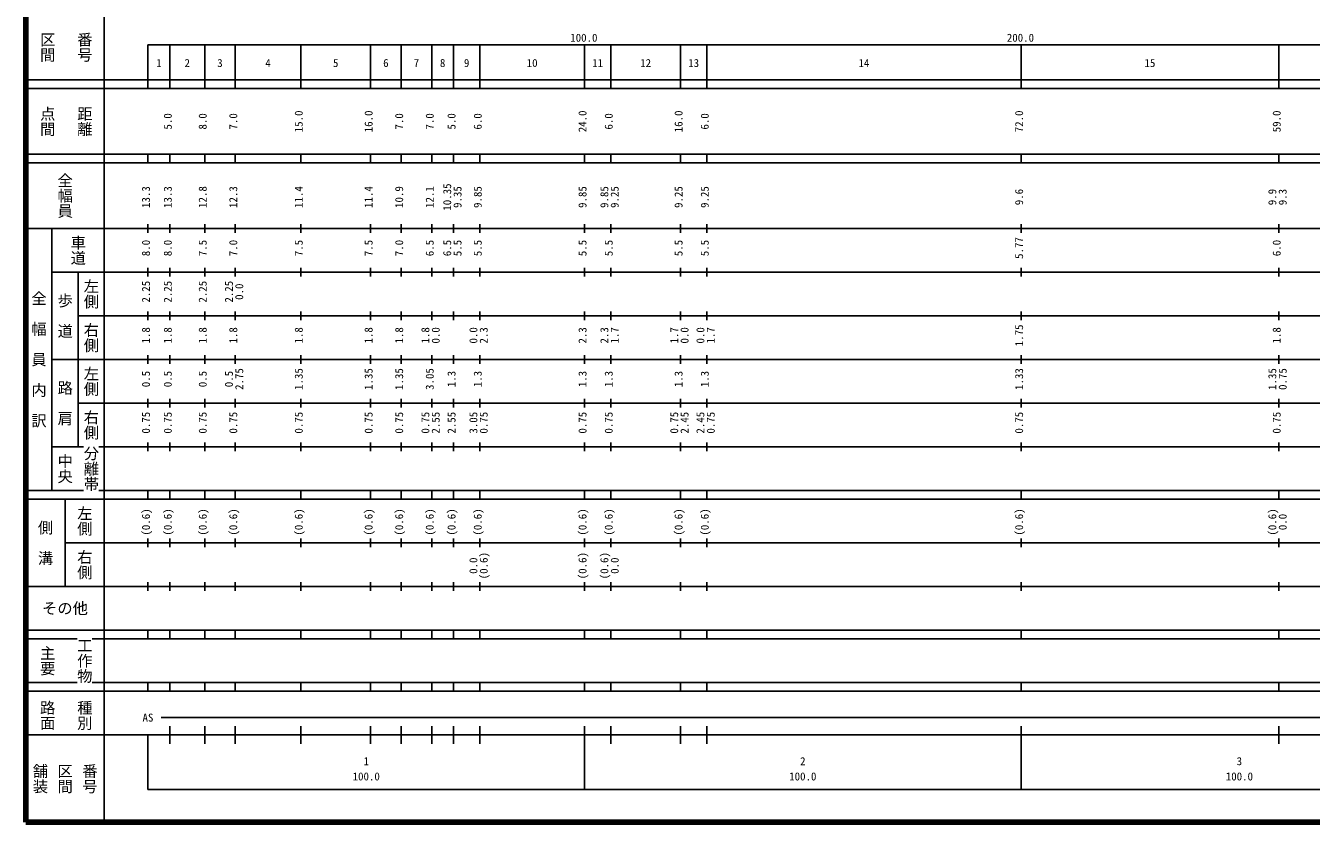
# Model space of a CAD drawing. Units: millimetres on the paper, enlarged 1000 times. Extents: x 17059 to 657059, y -104400 to 255600.
# Drawn here: x 17059 to 311527, y -104400 to 78009 of the extents above; entities that cross this region are included whole.
import ezdxf
from ezdxf.enums import TextEntityAlignment as Align

# ---------------------------------------------------------------- set-up
doc = ezdxf.new("R2010")
doc.units = ezdxf.units.MM
doc.header["$LTSCALE"] = 1000
doc.layers.add('M-TTL', color=2, linetype='Continuous', lineweight=140)
doc.layers.add('M-TTL-BAND', color=7, linetype='Continuous', lineweight=25)
doc.styles.add('@ＭＳ ゴシック', font='')
doc.styles.add('ＭＳ ゴシック', font='')
doc.styles.get('@ＭＳ ゴシック').set_extended_font_data('@MS Gothic')
doc.styles.get('ＭＳ ゴシック').set_extended_font_data('MS Gothic')

msp = doc.modelspace()

# ---------------------------------------------------------------- linework, layer by layer
at = {"layer": 'M-TTL'}
for p, q in [((17059, 255600), (17059, -104400)), ((17059, -104400), (657059, -104400))]:
    msp.add_line(p, q, dxfattribs=at)
at = {"layer": 'M-TTL-BAND'}
for p, q in [((35059, 245600), (35059, -104400)), ((45059, 73600), (556059, 73600)), ((45059, 73600), (45059, 63600)), ((50059, 63600), (50059, 73600)), ((58059, 63600), (58059, 73600)), ((65059, 63600), (65059, 73600)), ((80059, 63600), (80059, 73600)), ((96059, 63600), (96059, 73600)), ((103059, 63600), (103059, 73600)), ((110059, 63600), (110059, 73600)), ((115059, 63600), (115059, 73600)), ((121059, 63600), (121059, 73600)), ((145059, 63600), (145059, 73600)), ((151059, 63600), (151059, 73600)), ((167059, 63600), (167059, 73600)), ((173059, 63600), (173059, 73600)), ((245059, 63600), (245059, 73600)), ((304059, 63600), (304059, 73600)), ((17059, 65600), (556059, 65600)), ((17059, 63600), (556059, 63600)), ((17059, 48600), (556059, 48600)), ((45059, 46600), (45059, 48600)), ((50059, 46600), (50059, 48600)), ((58059, 46600), (58059, 48600)), ((65059, 46600), (65059, 48600)), ((80059, 46600), (80059, 48600)), ((96059, 46600), (96059, 48600)), ((103059, 46600), (103059, 48600)), ((110059, 46600), (110059, 48600)), ((115059, 46600), (115059, 48600)), ((121059, 46600), (121059, 48600)), ((145059, 46600), (145059, 48600)), ((151059, 46600), (151059, 48600)), ((167059, 46600), (167059, 48600)), ((173059, 46600), (173059, 48600)), ((245059, 46600), (245059, 48600)), ((304059, 46600), (304059, 48600)), ((17059, 46600), (556059, 46600)), ((45059, 30600), (45059, 32600)), ((50059, 30600), (50059, 32600)), ((58059, 30600), (58059, 32600)), ((65059, 30600), (65059, 32600)), ((80059, 30600), (80059, 32600)), ((96059, 30600), (96059, 32600)), ((103059, 30600), (103059, 32600)), ((110059, 30600), (110059, 32600)), ((115059, 30600), (115059, 32600)), ((121059, 30600), (121059, 32600)), ((145059, 30600), (145059, 32600)), ((151059, 30600), (151059, 32600)), ((167059, 30600), (167059, 32600)), ((173059, 30600), (173059, 32600)), ((245059, 30600), (245059, 32600)), ((304059, 30600), (304059, 32600)), ((17059, 31600), (556059, 31600)), ((23059, -28400), (23059, 31600)), ((23059, 21600), (556059, 21600)), ((29059, 21600), (29059, -18400)), ((45059, 20600), (45059, 22600)), ((50059, 20600), (50059, 22600)), ((58059, 20600), (58059, 22600)), ((65059, 20600), (65059, 22600)), ((80059, 20600), (80059, 22600)), ((96059, 20600), (96059, 22600)), ((103059, 20600), (103059, 22600)), ((110059, 20600), (110059, 22600)), ((115059, 20600), (115059, 22600)), ((121059, 20600), (121059, 22600)), ((145059, 20600), (145059, 22600)), ((151059, 20600), (151059, 22600)), ((167059, 20600), (167059, 22600)), ((173059, 20600), (173059, 22600)), ((245059, 20600), (245059, 22600)), ((304059, 20600), (304059, 22600)), ((45059, 10600), (45059, 12600)), ((50059, 10600), (50059, 12600)), ((58059, 10600), (58059, 12600)), ((65059, 10600), (65059, 12600)), ((80059, 10600), (80059, 12600)), ((96059, 10600), (96059, 12600)), ((103059, 10600), (103059, 12600)), ((110059, 10600), (110059, 12600)), ((115059, 10600), (115059, 12600)), ((121059, 10600), (121059, 12600)), ((145059, 10600), (145059, 12600)), ((151059, 10600), (151059, 12600)), ((167059, 10600), (167059, 12600)), ((173059, 10600), (173059, 12600)), ((245059, 10600), (245059, 12600)), ((304059, 10600), (304059, 12600)), ((29059, 11600), (556059, 11600)), ((23059, 1600), (556059, 1600)), ((45059, 600), (45059, 2600)), ((50059, 600), (50059, 2600)), ((58059, 600), (58059, 2600)), ((65059, 600), (65059, 2600)), ((80059, 600), (80059, 2600)), ((96059, 600), (96059, 2600)), ((103059, 600), (103059, 2600)), ((110059, 600), (110059, 2600)), ((115059, 600), (115059, 2600)), ((121059, 600), (121059, 2600)), ((145059, 600), (145059, 2600)), ((151059, 600), (151059, 2600)), ((167059, 600), (167059, 2600)), ((173059, 600), (173059, 2600)), ((245059, 600), (245059, 2600)), ((304059, 600), (304059, 2600)), ((29059, -8400), (556059, -8400)), ((45059, -9400), (45059, -7400)), ((50059, -9400), (50059, -7400)), ((58059, -9400), (58059, -7400)), ((65059, -9400), (65059, -7400)), ((80059, -9400), (80059, -7400)), ((96059, -9400), (96059, -7400)), ((103059, -9400), (103059, -7400)), ((110059, -9400), (110059, -7400)), ((115059, -9400), (115059, -7400)), ((121059, -9400), (121059, -7400)), ((145059, -9400), (145059, -7400)), ((151059, -9400), (151059, -7400)), ((167059, -9400), (167059, -7400)), ((173059, -9400), (173059, -7400)), ((245059, -9400), (245059, -7400)), ((304059, -9400), (304059, -7400)), ((45059, -19400), (45059, -17400)), ((50059, -19400), (50059, -17400)), ((58059, -19400), (58059, -17400)), ((65059, -19400), (65059, -17400)), ((80059, -19400), (80059, -17400)), ((96059, -19400), (96059, -17400)), ((103059, -19400), (103059, -17400)), ((110059, -19400), (110059, -17400)), ((115059, -19400), (115059, -17400)), ((121059, -19400), (121059, -17400)), ((145059, -19400), (145059, -17400)), ((151059, -19400), (151059, -17400)), ((167059, -19400), (167059, -17400)), ((173059, -19400), (173059, -17400)), ((245059, -19400), (245059, -17400)), ((304059, -19400), (304059, -17400)), ((23059, -18400), (30309, -18400)), ((33809, -18400), (556059, -18400)), ((17059, -28400), (30309, -28400)), ((33809, -28400), (556059, -28400)), ((45059, -30400), (45059, -28400)), ((50059, -30400), (50059, -28400)), ((58059, -30400), (58059, -28400)), ((65059, -30400), (65059, -28400)), ((80059, -30400), (80059, -28400)), ((96059, -30400), (96059, -28400)), ((103059, -30400), (103059, -28400)), ((110059, -30400), (110059, -28400)), ((115059, -30400), (115059, -28400)), ((121059, -30400), (121059, -28400)), ((145059, -30400), (145059, -28400)), ((151059, -30400), (151059, -28400)), ((167059, -30400), (167059, -28400)), ((173059, -30400), (173059, -28400)), ((245059, -30400), (245059, -28400)), ((304059, -30400), (304059, -28400)), ((17059, -30400), (556059, -30400)), ((26059, -30400), (26059, -50400)), ((26059, -40400), (556059, -40400)), ((45059, -41400), (45059, -39400)), ((50059, -41400), (50059, -39400)), ((58059, -41400), (58059, -39400)), ((65059, -41400), (65059, -39400)), ((80059, -41400), (80059, -39400)), ((96059, -41400), (96059, -39400)), ((103059, -41400), (103059, -39400)), ((110059, -41400), (110059, -39400)), ((115059, -41400), (115059, -39400)), ((121059, -41400), (121059, -39400)), ((145059, -41400), (145059, -39400)), ((151059, -41400), (151059, -39400)), ((167059, -41400), (167059, -39400)), ((173059, -41400), (173059, -39400)), ((245059, -41400), (245059, -39400)), ((304059, -41400), (304059, -39400)), ((45059, -51400), (45059, -49400)), ((50059, -51400), (50059, -49400)), ((58059, -51400), (58059, -49400)), ((65059, -51400), (65059, -49400)), ((80059, -51400), (80059, -49400)), ((96059, -51400), (96059, -49400)), ((103059, -51400), (103059, -49400)), ((110059, -51400), (110059, -49400)), ((115059, -51400), (115059, -49400)), ((121059, -51400), (121059, -49400)), ((145059, -51400), (145059, -49400)), ((151059, -51400), (151059, -49400)), ((167059, -51400), (167059, -49400)), ((173059, -51400), (173059, -49400)), ((245059, -51400), (245059, -49400)), ((304059, -51400), (304059, -49400)), ((17059, -50400), (556059, -50400)), ((17059, -60400), (556059, -60400)), ((45059, -62400), (45059, -60400)), ((50059, -62400), (50059, -60400)), ((58059, -62400), (58059, -60400)), ((65059, -62400), (65059, -60400)), ((80059, -62400), (80059, -60400)), ((96059, -62400), (96059, -60400)), ((103059, -62400), (103059, -60400)), ((110059, -62400), (110059, -60400)), ((115059, -62400), (115059, -60400)), ((121059, -62400), (121059, -60400)), ((145059, -62400), (145059, -60400)), ((151059, -62400), (151059, -60400)), ((167059, -62400), (167059, -60400)), ((173059, -62400), (173059, -60400)), ((245059, -62400), (245059, -60400)), ((304059, -62400), (304059, -60400)), ((17059, -62400), (28809, -62400)), ((32309, -62400), (556059, -62400)), ((17059, -72400), (28809, -72400)), ((32309, -72400), (556059, -72400)), ((45059, -74400), (45059, -72400)), ((50059, -74400), (50059, -72400)), ((58059, -74400), (58059, -72400)), ((65059, -74400), (65059, -72400)), ((80059, -74400), (80059, -72400)), ((96059, -74400), (96059, -72400)), ((103059, -74400), (103059, -72400)), ((110059, -74400), (110059, -72400)), ((115059, -74400), (115059, -72400)), ((121059, -74400), (121059, -72400)), ((145059, -74400), (145059, -72400)), ((151059, -74400), (151059, -72400)), ((167059, -74400), (167059, -72400)), ((173059, -74400), (173059, -72400)), ((245059, -74400), (245059, -72400)), ((304059, -74400), (304059, -72400)), ((17059, -74400), (556059, -74400)), ((48059, -80400), (542059, -80400)), ((50059, -86400), (50059, -82400)), ((58059, -86400), (58059, -82400)), ((65059, -86400), (65059, -82400)), ((80059, -86400), (80059, -82400)), ((96059, -86400), (96059, -82400)), ((103059, -86400), (103059, -82400)), ((110059, -86400), (110059, -82400)), ((115059, -86400), (115059, -82400)), ((121059, -86400), (121059, -82400)), ((145059, -96900), (145059, -82400)), ((151059, -86400), (151059, -82400)), ((167059, -86400), (167059, -82400)), ((173059, -86400), (173059, -82400)), ((245059, -96900), (245059, -82400)), ((304059, -86400), (304059, -82400)), ((17059, -84400), (556059, -84400)), ((45059, -84400), (45059, -96900)), ((45059, -96900), (556059, -96900))]:
    msp.add_line(p, q, dxfattribs=at)

# ---------------------------------------------------------------- texts
at = {"layer": 'M-TTL-BAND', "style": '@ＭＳ ゴシック'}
for s, p in [('区間', (22059, 73100)), ('番号', (30559, 73100)), ('点間', (22059, 56100)), ('距離', (30559, 56100)), ('全幅員', (26059, 39100)), ('車道', (29059, 26600)), ('左側', (32059, 16600)), ('全\u3000幅\u3000員\u3000内\u3000訳', (20059, 1600)), ('歩\u3000道', (26059, 11600)), ('右側', (32059, 6600)), ('左側', (32059, -3400)), ('路\u3000肩', (26059, -8400)), ('右側', (32059, -13400)), ('中央', (26059, -23400)), ('分離帯', (32059, -23400)), ('左側', (30559, -35400)), ('側\u3000溝', (21559, -40400)), ('右側', (30559, -45400)), ('主要', (22059, -67400)), ('工作物', (30559, -67400)), ('路面', (22059, -79900)), ('種別', (30559, -79900)), ('舗装', (20393, -94400)), ('区間', (26059, -94400)), ('番号', (31726, -94400))]:
    msp.add_text(s, height=2566, rotation=270, dxfattribs=at).set_placement(p, align=Align.MIDDLE_CENTER)
at = {"layer": 'M-TTL-BAND', "style": 'ＭＳ ゴシック'}
for s, p in [('100.0', (144904, 73795)), ('200.0', (244904, 73795)), ('1', (47559, 68005)), ('2', (54059, 68005)), ('3', (61559, 68005)), ('4', (72559, 68005)), ('5', (88059, 68005)), ('6', (99559, 68005)), ('7', (106559, 68005)), ('8', (112559, 68005)), ('9', (118059, 68005)), ('10', (133059, 68005)), ('11', (148059, 68005)), ('12', (159059, 68005)), ('13', (170059, 68005)), ('14', (209059, 68005)), ('15', (274559, 68005)), ('AS', (45059, -81900)), ('1', (95059, -91877)), ('2', (195059, -91877)), ('3', (295059, -91877)), ('100.0', (95059, -95367)), ('100.0', (195059, -95367)), ('100.0', (295059, -95367))]:
    msp.add_text(s, height=1833, dxfattribs=at).set_placement(p, align=Align.BOTTOM_CENTER)
for s, p in [('5.0', (51059, 56100)), ('8.0', (59059, 56100)), ('7.0', (66059, 56100)), ('15.0', (81059, 56100)), ('16.0', (97059, 56100)), ('7.0', (104059, 56100)), ('7.0', (111059, 56100)), ('5.0', (116059, 56100)), ('6.0', (122059, 56100)), ('24.0', (146059, 56100)), ('6.0', (152059, 56100)), ('16.0', (168059, 56100)), ('6.0', (174059, 56100)), ('72.0', (246059, 56100)), ('59.0', (305059, 56100)), ('10.35', (115059, 38774)), ('13.3', (46059, 38774)), ('13.3', (51059, 38774)), ('12.8', (59059, 38774)), ('12.3', (66059, 38774)), ('11.4', (81059, 38774)), ('11.4', (97059, 38774)), ('10.9', (104059, 38774)), ('12.1', (111059, 38774)), ('9.35', (117429, 38774)), ('9.85', (122059, 38774)), ('9.85', (146059, 38774)), ('9.85', (151059, 38774)), ('9.25', (153429, 38774)), ('9.25', (168059, 38774)), ('9.25', (174059, 38774)), ('9.6', (246059, 38774)), ('9.9', (304059, 38774)), ('9.3', (306429, 38774)), ('5.77', (246059, 27100)), ('8.0', (46059, 27100)), ('8.0', (51059, 27100)), ('7.5', (59059, 27100)), ('7.0', (66059, 27100)), ('7.5', (81059, 27100)), ('7.5', (97059, 27100)), ('7.0', (104059, 27100)), ('6.5', (111059, 27100)), ('6.5', (115059, 27100)), ('5.5', (117429, 27100)), ('5.5', (122059, 27100)), ('5.5', (146059, 27100)), ('5.5', (152059, 27100)), ('5.5', (168059, 27100)), ('5.5', (174059, 27100)), ('6.0', (305059, 27100)), ('2.25', (46059, 17100)), ('2.25', (51059, 17100)), ('2.25', (59059, 17100)), ('2.25', (65059, 17100)), ('0.0', (67429, 17100)), ('1.8', (46059, 7100)), ('1.8', (51059, 7100)), ('1.8', (59059, 7100)), ('1.8', (66059, 7100)), ('1.8', (81059, 7100)), ('1.8', (97059, 7100)), ('1.8', (104059, 7100)), ('1.8', (110059, 7100)), ('0.0', (112429, 7100)), ('0.0', (121059, 7100)), ('1.7', (153429, 7100)), ('1.7', (167059, 7100)), ('0.0', (169429, 7100)), ('0.0', (173059, 7100)), ('1.7', (175429, 7100)), ('1.75', (246059, 7100)), ('1.8', (305059, 7100)), ('2.3', (123429, 7100)), ('2.3', (146059, 7100)), ('2.3', (151059, 7100)), ('0.5', (46059, -2900)), ('0.5', (51059, -2900)), ('0.5', (59059, -2900)), ('0.5', (65059, -2900)), ('2.75', (67429, -2900)), ('1.35', (81059, -2900)), ('1.35', (97059, -2900)), ('1.35', (104059, -2900)), ('3.05', (111059, -2900)), ('1.3', (116059, -2900)), ('1.3', (122059, -2900)), ('1.3', (146059, -2900)), ('1.3', (152059, -2900)), ('1.3', (168059, -2900)), ('1.3', (174059, -2900)), ('1.33', (246059, -2900)), ('1.35', (304059, -2900)), ('0.75', (306429, -2900)), ('0.75', (46059, -12900)), ('0.75', (51059, -12900)), ('0.75', (59059, -12900)), ('0.75', (66059, -12900)), ('0.75', (81059, -12900)), ('0.75', (97059, -12900)), ('0.75', (104059, -12900)), ('0.75', (110059, -12900)), ('2.55', (112429, -12900)), ('2.55', (116059, -12900)), ('3.05', (121059, -12900)), ('0.75', (123429, -12900)), ('0.75', (146059, -12900)), ('0.75', (152059, -12900)), ('0.75', (167059, -12900)), ('2.45', (169429, -12900)), ('2.45', (173059, -12900)), ('0.75', (175429, -12900)), ('0.75', (246059, -12900)), ('0.75', (305059, -12900)), ('(0.6)', (46059, -35636)), ('(0.6)', (51059, -35636)), ('(0.6)', (59059, -35636)), ('(0.6)', (66059, -35636)), ('(0.6)', (81059, -35636)), ('(0.6)', (97059, -35636)), ('(0.6)', (104059, -35636)), ('(0.6)', (111059, -35636)), ('(0.6)', (116059, -35636)), ('(0.6)', (122059, -35636)), ('(0.6)', (146059, -35636)), ('(0.6)', (152059, -35636)), ('(0.6)', (168059, -35636)), ('(0.6)', (174059, -35636)), ('(0.6)', (246059, -35636)), ('(0.6)', (304059, -35636)), ('0.0', (306429, -35636)), ('0.0', (121059, -45636)), ('(0.6)', (123429, -45636)), ('(0.6)', (146059, -45636)), ('(0.6)', (151059, -45636)), ('0.0', (153429, -45636))]:
    msp.add_text(s, height=1833, rotation=90, dxfattribs=at).set_placement(p, align=Align.BOTTOM_CENTER)
msp.add_text('その他', height=2566, dxfattribs=at).set_placement((26059, -55400), align=Align.MIDDLE_CENTER)

doc.saveas('drawing.dxf')
